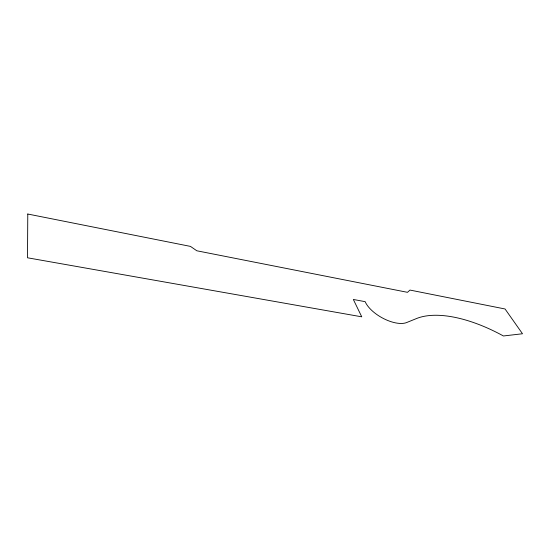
<?xml version="1.0" encoding="UTF-8"?>
<svg xmlns="http://www.w3.org/2000/svg" width="550" height="550" viewBox="0 0 550 550"><rect width="100%" height="100%" fill="white"/><g stroke="black" fill="none" stroke-linecap="round" stroke-linejoin="round"><path stroke-width="0.82" d="M27.782 214.026L27.5 257.785L361.756 316.827L353.334 299.461L365.159 301.668A25.905 12.1 29.2 0 0 383.79 318.691A25.905 12.1 29.2 0 0 406.663 322.541L416.508 318.546A107.36 50.057 34 0 1 503.415 335.974L522.5 333.761L505.058 308.983L409.977 290.07L407.488 292.325L196.845 250.786L190.451 246.393L27.782 214.026"/></g></svg>
